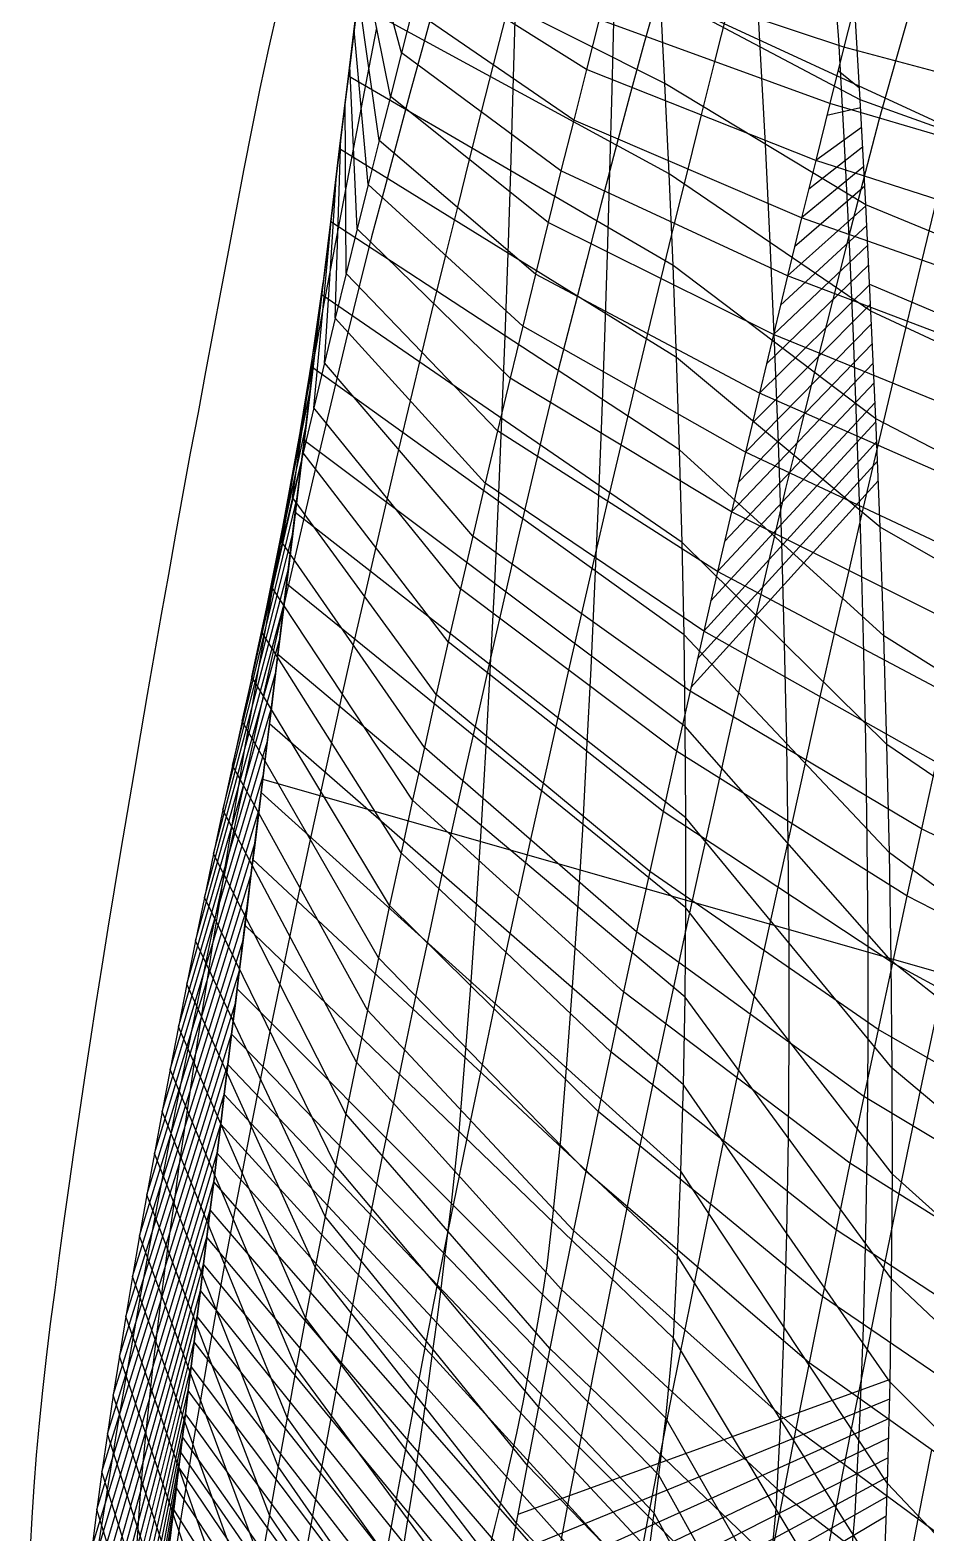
# Model space of a CAD drawing. Extents: x -530 to 530, y -2 to 255.
# Drawn here: x -529.74 to -506.01, y 173.79 to 213.55 of the extents above; entities that cross this region are included whole.
import ezdxf

# ---------------------------------------------------------------- set-up
doc = ezdxf.new("R2010")
doc.units = 0
doc.header["$MEASUREMENT"] = 0
doc.layers.add('default', color=7, linetype='Continuous')

msp = doc.modelspace()

# ---------------------------------------------------------------- linework, layer by layer
at = {"layer": 'default', "color": 8, "linetype": 'Continuous'}
for q in [(-520.613, 217.998, 317.927), (-507.502, 206.821, 289.104), (-523.575, 193.719, 319.002)]:
    msp.add_line((-378.597, 152.404, 428.049), q, dxfattribs=at)
at = {"layer": 'default', "color": 5, "linetype": 'Continuous'}
for p, q in [((-519.899, 212.95, 299.114), (-520.813, 216.358, 317.999)), ((-520.194, 211.796, 299.108), (-520.927, 215.427, 318.041)), ((-515.002, 212.51, 285.808), (-519.309, 215.231, 299.128)), ((-508.184, 213.098, 272.181), (-514.328, 215.142, 285.856)), ((-521.041, 214.491, 318.082), (-521.156, 213.549, 318.124)), ((-520.488, 210.634, 299.103), (-521.041, 214.491, 318.082)), ((-507.813, 214.569, 272.227), (-508.184, 213.098, 272.181)), ((-519.604, 214.095, 299.121), (-519.899, 212.95, 299.114)), ((-515.34, 211.173, 285.785), (-519.604, 214.095, 299.121)), ((-514.665, 213.834, 285.831), (-515.002, 212.51, 285.808)), ((-508.557, 211.61, 272.135), (-514.665, 213.834, 285.831)), ((-521.156, 213.549, 318.124), (-521.271, 212.603, 318.166)), ((-520.781, 209.466, 299.099), (-521.156, 213.549, 318.124)), ((-519.899, 212.95, 299.114), (-520.194, 211.796, 299.108)), ((-515.677, 209.825, 285.762), (-519.899, 212.95, 299.114)), ((-508.184, 213.098, 272.181), (-508.557, 211.61, 272.135)), ((-501.734, 211.376, 257.661), (-508.184, 213.098, 272.181)), ((-521.271, 212.603, 318.166), (-521.387, 211.653, 318.208)), ((-521.073, 208.292, 299.096), (-521.271, 212.603, 318.166)), ((-515.002, 212.51, 285.808), (-515.34, 211.173, 285.785)), ((-508.929, 210.104, 272.09), (-515.002, 212.51, 285.808)), ((-521.387, 211.653, 318.208), (-521.504, 210.701, 318.25)), ((-521.363, 207.113, 299.093), (-521.387, 211.653, 318.208)), ((-520.194, 211.796, 299.108), (-520.488, 210.634, 299.103)), ((-516.015, 208.466, 285.741), (-520.194, 211.796, 299.108)), ((-508.557, 211.61, 272.135), (-508.929, 210.104, 272.09)), ((-502.137, 209.72, 257.589), (-508.557, 211.61, 272.135)), ((-515.34, 211.173, 285.785), (-515.677, 209.825, 285.762)), ((-509.303, 208.582, 272.046), (-515.34, 211.173, 285.785)), ((-521.652, 205.93, 299.092), (-521.504, 210.701, 318.25)), ((-521.504, 210.701, 318.25), (-521.62, 209.747, 318.292)), ((-520.488, 210.634, 299.103), (-520.781, 209.466, 299.099)), ((-516.352, 207.098, 285.721), (-520.488, 210.634, 299.103)), ((-508.929, 210.104, 272.09), (-509.303, 208.582, 272.046)), ((-502.538, 208.044, 257.519), (-508.929, 210.104, 272.09)), ((-521.938, 204.746, 299.091), (-521.62, 209.747, 318.292)), ((-521.62, 209.747, 318.292), (-521.737, 208.791, 318.334)), ((-515.677, 209.825, 285.762), (-516.015, 208.466, 285.741)), ((-509.676, 207.048, 272.004), (-515.677, 209.825, 285.762)), ((-520.781, 209.466, 299.099), (-521.073, 208.292, 299.096)), ((-516.688, 205.722, 285.701), (-520.781, 209.466, 299.099)), ((-522.222, 203.559, 299.092), (-521.737, 208.791, 318.334)), ((-521.737, 208.791, 318.334), (-521.853, 207.834, 318.377)), ((-516.015, 208.466, 285.741), (-516.352, 207.098, 285.721)), ((-510.05, 205.502, 271.962), (-516.015, 208.466, 285.741)), ((-509.303, 208.582, 272.046), (-509.676, 207.048, 272.004)), ((-502.942, 206.351, 257.45), (-509.303, 208.582, 272.046)), ((-521.073, 208.292, 299.096), (-521.363, 207.113, 299.093)), ((-517.023, 204.34, 285.683), (-521.073, 208.292, 299.096)), ((-522.504, 202.37, 299.093), (-521.853, 207.834, 318.377)), ((-521.853, 207.834, 318.377), (-521.97, 206.877, 318.419)), ((-522.782, 201.182, 299.095), (-521.97, 206.877, 318.419)), ((-521.97, 206.877, 318.419), (-522.087, 205.921, 318.462)), ((-521.363, 207.113, 299.093), (-521.652, 205.93, 299.092)), ((-517.355, 202.952, 285.666), (-521.363, 207.113, 299.093)), ((-516.352, 207.098, 285.721), (-516.688, 205.722, 285.701)), ((-510.422, 203.946, 271.921), (-516.352, 207.098, 285.721)), ((-509.676, 207.048, 272.004), (-510.05, 205.502, 271.962)), ((-503.345, 204.644, 257.382), (-509.676, 207.048, 272.004)), ((-523.057, 199.994, 299.098), (-522.087, 205.921, 318.462)), ((-522.087, 205.921, 318.462), (-522.203, 204.967, 318.504)), ((-521.652, 205.93, 299.092), (-521.938, 204.746, 299.091)), ((-517.686, 201.56, 285.65), (-521.652, 205.93, 299.092)), ((-516.688, 205.722, 285.701), (-517.023, 204.34, 285.683)), ((-510.794, 202.381, 271.882), (-516.688, 205.722, 285.701)), ((-510.05, 205.502, 271.962), (-510.422, 203.946, 271.921)), ((-503.748, 202.924, 257.315), (-510.05, 205.502, 271.962)), ((-523.329, 198.808, 299.103), (-522.203, 204.967, 318.504)), ((-522.203, 204.967, 318.504), (-522.319, 204.014, 318.546)), ((-521.938, 204.746, 299.091), (-522.222, 203.559, 299.092)), ((-518.013, 200.165, 285.636), (-521.938, 204.746, 299.091)), ((-523.597, 197.624, 299.108), (-522.319, 204.014, 318.546)), ((-522.319, 204.014, 318.546), (-522.435, 203.063, 318.588)), ((-517.023, 204.34, 285.683), (-517.355, 202.952, 285.666)), ((-511.163, 200.808, 271.843), (-517.023, 204.34, 285.683)), ((-510.422, 203.946, 271.921), (-510.794, 202.381, 271.882)), ((-504.15, 201.192, 257.249), (-510.422, 203.946, 271.921)), ((-522.222, 203.559, 299.092), (-522.504, 202.37, 299.093)), ((-518.338, 198.767, 285.622), (-522.222, 203.559, 299.092)), ((-523.861, 196.442, 299.114), (-522.435, 203.063, 318.588)), ((-522.435, 203.063, 318.588), (-522.551, 202.117, 318.63)), ((-517.355, 202.952, 285.666), (-517.686, 201.56, 285.65)), ((-511.531, 199.23, 271.807), (-517.355, 202.952, 285.666)), ((-524.121, 195.265, 299.122), (-522.551, 202.117, 318.63)), ((-522.504, 202.37, 299.093), (-522.782, 201.182, 299.095)), ((-522.551, 202.117, 318.63), (-522.666, 201.173, 318.672)), ((-518.66, 197.369, 285.61), (-522.504, 202.37, 299.093)), ((-510.794, 202.381, 271.882), (-511.163, 200.808, 271.843)), ((-504.55, 199.451, 257.185), (-510.794, 202.381, 271.882)), ((-517.686, 201.56, 285.65), (-518.013, 200.165, 285.636)), ((-511.896, 197.646, 271.771), (-517.686, 201.56, 285.65)), ((-524.377, 194.091, 299.13), (-522.666, 201.173, 318.672)), ((-522.782, 201.182, 299.095), (-523.057, 199.994, 299.098)), ((-518.979, 195.969, 285.599), (-522.782, 201.182, 299.095)), ((-522.666, 201.173, 318.672), (-522.78, 200.233, 318.713)), ((-511.163, 200.808, 271.843), (-511.531, 199.23, 271.807)), ((-504.949, 197.701, 257.122), (-511.163, 200.808, 271.843)), ((-524.628, 192.922, 299.14), (-522.78, 200.233, 318.713)), ((-522.78, 200.233, 318.713), (-522.894, 199.299, 318.755)), ((-518.013, 200.165, 285.636), (-518.338, 198.767, 285.622)), ((-512.258, 196.059, 271.738), (-518.013, 200.165, 285.636)), ((-523.057, 199.994, 299.098), (-523.329, 198.808, 299.103)), ((-519.294, 194.571, 285.59), (-523.057, 199.994, 299.098)), ((-524.874, 191.759, 299.151), (-522.894, 199.299, 318.755)), ((-522.894, 199.299, 318.755), (-523.008, 198.37, 318.796)), ((-511.531, 199.23, 271.807), (-511.896, 197.646, 271.771)), ((-505.345, 195.944, 257.062), (-511.531, 199.23, 271.807)), ((-523.329, 198.808, 299.103), (-523.597, 197.624, 299.108)), ((-519.605, 193.175, 285.581), (-523.329, 198.808, 299.103)), ((-518.338, 198.767, 285.622), (-518.66, 197.369, 285.61)), ((-512.617, 194.469, 271.706), (-518.338, 198.767, 285.622)), ((-525.116, 190.603, 299.162), (-523.008, 198.37, 318.796)), ((-523.008, 198.37, 318.796), (-523.121, 197.446, 318.837)), ((-525.352, 189.453, 299.175), (-523.121, 197.446, 318.837)), ((-523.597, 197.624, 299.108), (-523.861, 196.442, 299.114)), ((-519.912, 191.781, 285.575), (-523.597, 197.624, 299.108)), ((-523.121, 197.446, 318.837), (-523.232, 196.528, 318.877)), ((-518.66, 197.369, 285.61), (-518.979, 195.969, 285.599)), ((-512.973, 192.878, 271.675), (-518.66, 197.369, 285.61)), ((-511.896, 197.646, 271.771), (-512.258, 196.059, 271.738)), ((-505.74, 194.182, 257.002), (-511.896, 197.646, 271.771)), ((-525.582, 188.311, 299.19), (-523.232, 196.528, 318.877)), ((-523.232, 196.528, 318.877), (-523.344, 195.618, 318.918)), ((-523.861, 196.442, 299.114), (-524.121, 195.265, 299.122)), ((-520.214, 190.389, 285.569), (-523.861, 196.442, 299.114)), ((-512.258, 196.059, 271.738), (-512.617, 194.469, 271.706)), ((-506.13, 192.416, 256.945), (-512.258, 196.059, 271.738)), ((-518.979, 195.969, 285.599), (-519.294, 194.571, 285.59)), ((-513.326, 191.286, 271.646), (-518.979, 195.969, 285.599)), ((-525.806, 187.176, 299.206), (-523.344, 195.618, 318.918)), ((-524.121, 195.265, 299.122), (-524.377, 194.091, 299.13)), ((-520.511, 189.003, 285.566), (-524.121, 195.265, 299.122)), ((-523.344, 195.618, 318.918), (-523.454, 194.715, 318.958)), ((-526.025, 186.051, 299.222), (-523.454, 194.715, 318.958)), ((-523.454, 194.715, 318.958), (-523.563, 193.819, 318.997)), ((-519.294, 194.571, 285.59), (-519.605, 193.175, 285.581)), ((-513.674, 189.695, 271.619), (-519.294, 194.571, 285.59)), ((-512.617, 194.469, 271.706), (-512.973, 192.878, 271.675)), ((-506.517, 190.647, 256.89), (-512.617, 194.469, 271.706)), ((-524.377, 194.091, 299.13), (-524.628, 192.922, 299.14)), ((-520.804, 187.622, 285.563), (-524.377, 194.091, 299.13)), ((-505.74, 194.182, 257.002), (-506.13, 192.416, 256.945)), ((-526.238, 184.935, 299.241), (-523.563, 193.819, 318.997)), ((-523.563, 193.819, 318.997), (-523.671, 192.931, 319.037)), ((-526.444, 183.828, 299.26), (-523.671, 192.931, 319.037)), ((-524.628, 192.922, 299.14), (-524.874, 191.759, 299.151)), ((-521.091, 186.246, 285.562), (-524.628, 192.922, 299.14)), ((-523.671, 192.931, 319.037), (-523.778, 192.053, 319.076)), ((-519.605, 193.175, 285.581), (-519.912, 191.781, 285.575)), ((-514.017, 188.107, 271.594), (-519.605, 193.175, 285.581)), ((-512.973, 192.878, 271.675), (-513.326, 191.286, 271.646)), ((-506.902, 188.876, 256.836), (-512.973, 192.878, 271.675)), ((-506.13, 192.416, 256.945), (-506.517, 190.647, 256.89)), ((-499.481, 189.156, 241.309), (-506.13, 192.416, 256.945)), ((-526.644, 182.733, 299.281), (-523.778, 192.053, 319.076)), ((-524.874, 191.759, 299.151), (-525.116, 190.603, 299.162)), ((-521.373, 184.877, 285.563), (-524.874, 191.759, 299.151)), ((-523.778, 192.053, 319.076), (-523.885, 191.183, 319.114)), ((-519.912, 191.781, 285.575), (-520.214, 190.389, 285.569)), ((-514.356, 186.521, 271.57), (-519.912, 191.781, 285.575)), ((-513.326, 191.286, 271.646), (-513.674, 189.695, 271.619)), ((-507.281, 187.106, 256.785), (-513.326, 191.286, 271.646)), ((-526.837, 181.648, 299.303), (-523.885, 191.183, 319.114)), ((-523.885, 191.183, 319.114), (-523.989, 190.323, 319.152)), ((-525.116, 190.603, 299.162), (-525.352, 189.453, 299.175)), ((-521.649, 183.516, 285.566), (-525.116, 190.603, 299.162)), ((-506.517, 190.647, 256.89), (-506.902, 188.876, 256.836)), ((-499.891, 187.218, 241.227), (-506.517, 190.647, 256.89)), ((-527.022, 180.575, 299.327), (-523.989, 190.323, 319.152)), ((-523.989, 190.323, 319.152), (-524.093, 189.473, 319.19)), ((-520.214, 190.389, 285.569), (-520.511, 189.003, 285.566)), ((-514.69, 184.938, 271.548), (-520.214, 190.389, 285.569)), ((-513.674, 189.695, 271.619), (-514.017, 188.107, 271.594)), ((-507.657, 185.336, 256.735), (-513.674, 189.695, 271.619)), ((-527.2, 179.514, 299.352), (-524.093, 189.473, 319.19)), ((-525.352, 189.453, 299.175), (-525.582, 188.311, 299.19)), ((-521.919, 182.162, 285.57), (-525.352, 189.453, 299.175)), ((-524.093, 189.473, 319.19), (-524.196, 188.633, 319.227)), ((-520.511, 189.003, 285.566), (-520.804, 187.622, 285.563)), ((-515.018, 183.362, 271.529), (-520.511, 189.003, 285.566)), ((-527.37, 178.465, 299.379), (-524.196, 188.633, 319.227)), ((-524.196, 188.633, 319.227), (-524.297, 187.805, 319.264)), ((-506.902, 188.876, 256.836), (-507.281, 187.106, 256.785)), ((-500.298, 185.279, 241.148), (-506.902, 188.876, 256.836)), ((-525.582, 188.311, 299.19), (-525.806, 187.176, 299.206)), ((-522.182, 180.818, 285.576), (-525.582, 188.311, 299.19)), ((-514.017, 188.107, 271.594), (-514.356, 186.521, 271.57)), ((-508.027, 183.569, 256.688), (-514.017, 188.107, 271.594)), ((-527.532, 177.429, 299.407), (-524.297, 187.805, 319.264)), ((-524.297, 187.805, 319.264), (-524.397, 186.986, 319.3)), ((-520.804, 187.622, 285.563), (-521.091, 186.246, 285.562)), ((-515.341, 181.79, 271.511), (-520.804, 187.622, 285.563)), ((-527.687, 176.407, 299.437), (-524.397, 186.986, 319.3)), ((-525.806, 187.176, 299.206), (-526.025, 186.051, 299.222)), ((-522.438, 179.482, 285.583), (-525.806, 187.176, 299.206)), ((-524.397, 186.986, 319.3), (-524.495, 186.181, 319.336)), ((-507.281, 187.106, 256.785), (-507.657, 185.336, 256.735)), ((-500.7, 183.339, 241.071), (-507.281, 187.106, 256.785)), ((-514.356, 186.521, 271.57), (-514.69, 184.938, 271.548)), ((-508.392, 181.805, 256.644), (-514.356, 186.521, 271.57)), ((-527.832, 175.399, 299.469), (-524.495, 186.181, 319.336)), ((-524.495, 186.181, 319.336), (-524.592, 185.387, 319.371)), ((-521.091, 186.246, 285.562), (-521.373, 184.877, 285.563)), ((-515.659, 180.225, 271.495), (-521.091, 186.246, 285.562)), ((-526.025, 186.051, 299.222), (-526.238, 184.935, 299.241)), ((-522.689, 178.158, 285.593), (-526.025, 186.051, 299.222)), ((-527.967, 174.406, 299.502), (-524.592, 185.387, 319.371)), ((-524.592, 185.387, 319.371), (-524.687, 184.605, 319.406)), ((-507.657, 185.336, 256.735), (-508.027, 183.569, 256.688)), ((-501.097, 181.4, 240.997), (-507.657, 185.336, 256.735)), ((-526.238, 184.935, 299.241), (-526.444, 183.828, 299.26)), ((-522.931, 176.844, 285.604), (-526.238, 184.935, 299.241)), ((-514.69, 184.938, 271.548), (-515.018, 183.362, 271.529)), ((-508.752, 180.044, 256.601), (-514.69, 184.938, 271.548)), ((-528.09, 173.427, 299.539), (-524.687, 184.605, 319.406)), ((-524.687, 184.605, 319.406), (-524.781, 183.836, 319.44)), ((-521.373, 184.877, 285.563), (-521.649, 183.516, 285.566)), ((-515.969, 178.669, 271.482), (-521.373, 184.877, 285.563)), ((-528.2, 172.463, 299.579), (-524.781, 183.836, 319.44)), ((-526.444, 183.828, 299.26), (-526.644, 182.733, 299.281)), ((-523.167, 175.542, 285.617), (-526.444, 183.828, 299.26)), ((-524.781, 183.836, 319.44), (-524.873, 183.081, 319.473)), ((-521.649, 183.516, 285.566), (-521.919, 182.162, 285.57)), ((-516.274, 177.12, 271.47), (-521.649, 183.516, 285.566)), ((-515.018, 183.362, 271.529), (-515.341, 181.79, 271.511)), ((-509.106, 178.29, 256.562), (-515.018, 183.362, 271.529)), ((-508.027, 183.569, 256.688), (-508.392, 181.805, 256.644)), ((-501.49, 179.465, 240.926), (-508.027, 183.569, 256.688)), ((-528.296, 171.516, 299.622), (-524.873, 183.081, 319.473)), ((-524.873, 183.081, 319.473), (-524.963, 182.339, 319.506)), ((-526.644, 182.733, 299.281), (-526.837, 181.648, 299.303)), ((-523.395, 174.252, 285.632), (-526.644, 182.733, 299.281)), ((-528.377, 170.584, 299.669), (-524.963, 182.339, 319.506)), ((-524.963, 182.339, 319.506), (-525.052, 181.61, 319.538)), ((-521.919, 182.162, 285.57), (-522.182, 180.818, 285.576)), ((-516.572, 175.58, 271.461), (-521.919, 182.162, 285.57)), ((-515.341, 181.79, 271.511), (-515.659, 180.225, 271.495)), ((-509.455, 176.541, 256.524), (-515.341, 181.79, 271.511)), ((-508.392, 181.805, 256.644), (-508.752, 180.044, 256.601)), ((-501.876, 177.533, 240.858), (-508.392, 181.805, 256.644)), ((-528.443, 169.668, 299.719), (-525.052, 181.61, 319.538)), ((-526.837, 181.648, 299.303), (-527.022, 180.575, 299.327)), ((-523.614, 172.976, 285.649), (-526.837, 181.648, 299.303)), ((-525.052, 181.61, 319.538), (-525.139, 180.896, 319.57)), ((-528.495, 168.77, 299.773), (-525.139, 180.896, 319.57)), ((-527.022, 180.575, 299.327), (-527.2, 179.514, 299.352)), ((-523.825, 171.713, 285.668), (-527.022, 180.575, 299.327)), ((-525.139, 180.896, 319.57), (-525.225, 180.197, 319.601)), ((-522.182, 180.818, 285.576), (-522.438, 179.482, 285.583)), ((-516.862, 174.051, 271.454), (-522.182, 180.818, 285.576)), ((-528.53, 167.889, 299.831), (-525.225, 180.197, 319.601)), ((-525.225, 180.197, 319.601), (-525.308, 179.513, 319.631)), ((-515.659, 180.225, 271.495), (-515.969, 178.669, 271.482)), ((-509.797, 174.8, 256.489), (-515.659, 180.225, 271.495)), ((-508.752, 180.044, 256.601), (-509.106, 178.29, 256.562)), ((-502.257, 175.604, 240.792), (-508.752, 180.044, 256.601)), ((-528.55, 167.025, 299.892), (-525.308, 179.513, 319.631)), ((-527.2, 179.514, 299.352), (-527.37, 178.465, 299.379)), ((-524.029, 170.464, 285.689), (-527.2, 179.514, 299.352)), ((-525.308, 179.513, 319.631), (-525.39, 178.844, 319.661)), ((-522.438, 179.482, 285.583), (-522.689, 178.158, 285.593)), ((-517.145, 172.533, 271.449), (-522.438, 179.482, 285.583)), ((-528.553, 166.181, 299.958), (-525.39, 178.844, 319.661)), ((-525.39, 178.844, 319.661), (-525.469, 178.192, 319.69)), ((-515.969, 178.669, 271.482), (-516.274, 177.12, 271.47)), ((-510.131, 173.068, 256.457), (-515.969, 178.669, 271.482)), ((-528.539, 165.354, 300.028), (-525.469, 178.192, 319.69)), ((-527.37, 178.465, 299.379), (-527.532, 177.429, 299.407)), ((-524.223, 169.23, 285.713), (-527.37, 178.465, 299.379)), ((-525.469, 178.192, 319.69), (-525.547, 177.554, 319.718)), ((-509.106, 178.29, 256.562), (-509.455, 176.541, 256.524)), ((-502.632, 173.683, 240.729), (-509.106, 178.29, 256.562)), ((-522.689, 178.158, 285.593), (-522.931, 176.844, 285.604)), ((-517.421, 171.027, 271.447), (-522.689, 178.158, 285.593)), ((-528.509, 164.547, 300.101), (-525.547, 177.554, 319.718)), ((-527.532, 177.429, 299.407), (-527.687, 176.407, 299.437)), ((-524.407, 168.012, 285.739), (-527.532, 177.429, 299.407)), ((-525.547, 177.554, 319.718), (-525.623, 176.934, 319.745)), ((-516.274, 177.12, 271.47), (-516.572, 175.58, 271.461)), ((-510.46, 171.346, 256.428), (-516.274, 177.12, 271.47)), ((-528.462, 163.759, 300.179), (-525.623, 176.934, 319.745)), ((-525.623, 176.934, 319.745), (-525.697, 176.33, 319.772)), ((-522.931, 176.844, 285.604), (-523.167, 175.542, 285.617)), ((-517.689, 169.533, 271.447), (-522.931, 176.844, 285.604)), ((-528.397, 162.991, 300.26), (-525.697, 176.33, 319.772)), ((-527.687, 176.407, 299.437), (-527.832, 175.399, 299.469)), ((-524.583, 166.808, 285.767), (-527.687, 176.407, 299.437)), ((-525.697, 176.33, 319.772), (-525.768, 175.743, 319.798)), ((-509.455, 176.541, 256.524), (-509.797, 174.8, 256.489)), ((-503.001, 171.769, 240.67), (-509.455, 176.541, 256.524)), ((-528.315, 162.243, 300.346), (-525.768, 175.743, 319.798)), ((-527.832, 175.399, 299.469), (-527.967, 174.406, 299.502)), ((-524.748, 165.623, 285.797), (-527.832, 175.399, 299.469)), ((-525.768, 175.743, 319.798), (-525.837, 175.174, 319.823)), ((-523.167, 175.542, 285.617), (-523.395, 174.252, 285.632)), ((-517.949, 168.051, 271.45), (-523.167, 175.542, 285.617)), ((-516.572, 175.58, 271.461), (-516.862, 174.051, 271.454)), ((-510.781, 169.633, 256.401), (-516.572, 175.58, 271.461)), ((-528.216, 161.517, 300.436), (-525.837, 175.174, 319.823)), ((-525.837, 175.174, 319.823), (-525.905, 174.623, 319.848)), ((-528.1, 160.811, 300.53), (-525.905, 174.623, 319.848)), ((-525.905, 174.623, 319.848), (-525.97, 174.089, 319.871)), ((-509.797, 174.8, 256.489), (-510.131, 173.068, 256.457)), ((-503.363, 169.862, 240.613), (-509.797, 174.8, 256.489)), ((-527.967, 174.406, 299.502), (-528.09, 173.427, 299.539)), ((-524.902, 164.454, 285.831), (-527.967, 174.406, 299.502)), ((-523.395, 174.252, 285.632), (-523.614, 172.976, 285.649)), ((-518.2, 166.585, 271.456), (-523.395, 174.252, 285.632)), ((-527.968, 160.127, 300.627), (-525.97, 174.089, 319.871)), ((-525.97, 174.089, 319.871), (-526.033, 173.574, 319.894)), ((-516.862, 174.051, 271.454), (-517.145, 172.533, 271.449)), ((-511.094, 167.932, 256.378), (-516.862, 174.051, 271.454))]:
    msp.add_line(p, q, dxfattribs=at)
at = {"layer": 'default', "color": 3, "linetype": 'Continuous'}
for p, q in [((-512.924, 212.143, 301.467), (-520.841, 216.131, 318.009)), ((-512.924, 212.143, 301.467), (-513.047, 214.505, 301.241)), ((-507.755, 211.704, 288.624), (-513.047, 214.505, 301.241)), ((-507.755, 211.704, 288.624), (-507.913, 214.427, 288.349)), ((-521.305, 212.332, 318.178), (-521.072, 214.241, 318.093)), ((-512.811, 209.747, 301.693), (-521.072, 214.241, 318.093)), ((-521.539, 210.409, 318.263), (-521.305, 212.332, 318.178)), ((-512.706, 207.326, 301.918), (-521.305, 212.332, 318.178)), ((-512.811, 209.747, 301.693), (-512.924, 212.143, 301.467)), ((-507.606, 208.928, 288.899), (-512.924, 212.143, 301.467)), ((-507.606, 208.928, 288.899), (-507.755, 211.704, 288.624)), ((-500.857, 209.235, 275.69), (-507.755, 211.704, 288.624)), ((-521.775, 208.478, 318.348), (-521.539, 210.409, 318.263)), ((-512.614, 204.888, 302.14), (-521.539, 210.409, 318.263)), ((-512.706, 207.326, 301.918), (-512.811, 209.747, 301.693)), ((-507.468, 206.112, 289.173), (-512.811, 209.747, 301.693)), ((-507.468, 206.112, 289.173), (-507.606, 208.928, 288.899)), ((-500.686, 206.082, 276.013), (-507.606, 208.928, 288.899)), ((-522.01, 206.546, 318.434), (-521.775, 208.478, 318.348)), ((-512.535, 202.442, 302.359), (-521.775, 208.478, 318.348)), ((-512.614, 204.888, 302.14), (-512.706, 207.326, 301.918)), ((-507.34, 203.266, 289.446), (-512.706, 207.326, 301.918)), ((-522.246, 204.617, 318.519), (-522.01, 206.546, 318.434)), ((-512.469, 199.995, 302.573), (-522.01, 206.546, 318.434)), ((-507.34, 203.266, 289.446), (-507.468, 206.112, 289.173)), ((-500.526, 202.884, 276.334), (-507.468, 206.112, 289.173)), ((-512.535, 202.442, 302.359), (-512.614, 204.888, 302.14)), ((-507.226, 200.401, 289.715), (-512.614, 204.888, 302.14)), ((-522.48, 202.696, 318.604), (-522.246, 204.617, 318.519)), ((-512.418, 197.553, 302.782), (-522.246, 204.617, 318.519)), ((-507.226, 200.401, 289.715), (-507.34, 203.266, 289.446)), ((-500.379, 199.652, 276.653), (-507.34, 203.266, 289.446)), ((-522.713, 200.789, 318.689), (-522.48, 202.696, 318.604)), ((-512.384, 195.122, 302.985), (-522.48, 202.696, 318.604)), ((-512.469, 199.995, 302.573), (-512.535, 202.442, 302.359)), ((-507.128, 197.526, 289.978), (-512.535, 202.442, 302.359)), ((-522.943, 198.9, 318.772), (-522.713, 200.789, 318.689)), ((-512.367, 192.711, 303.18), (-522.713, 200.789, 318.689)), ((-507.128, 197.526, 289.978), (-507.226, 200.401, 289.715)), ((-500.246, 196.398, 276.967), (-507.226, 200.401, 289.715)), ((-512.418, 197.553, 302.782), (-512.469, 199.995, 302.573)), ((-507.045, 194.65, 290.236), (-512.469, 199.995, 302.573)), ((-523.171, 197.033, 318.855), (-522.943, 198.9, 318.772)), ((-512.369, 190.323, 303.368), (-522.943, 198.9, 318.772)), ((-512.384, 195.122, 302.985), (-512.418, 197.553, 302.782)), ((-506.979, 191.779, 290.488), (-512.418, 197.553, 302.782)), ((-507.045, 194.65, 290.236), (-507.128, 197.526, 289.978)), ((-500.131, 193.133, 277.274), (-507.128, 197.526, 289.978)), ((-523.395, 195.193, 318.937), (-523.171, 197.033, 318.855)), ((-512.391, 187.965, 303.547), (-523.171, 197.033, 318.855)), ((-523.616, 193.383, 319.017), (-523.395, 195.193, 318.937)), ((-512.434, 185.643, 303.715), (-523.395, 195.193, 318.937)), ((-512.367, 192.711, 303.18), (-512.384, 195.122, 302.985)), ((-506.933, 188.923, 290.73), (-512.384, 195.122, 302.985)), ((-506.979, 191.779, 290.488), (-507.045, 194.65, 290.236)), ((-500.033, 189.865, 277.574), (-507.045, 194.65, 290.236)), ((-523.833, 191.608, 319.095), (-523.616, 193.383, 319.017)), ((-512.499, 183.361, 303.874), (-523.616, 193.383, 319.017)), ((-512.369, 190.323, 303.368), (-512.367, 192.711, 303.18)), ((-506.907, 186.088, 290.963), (-512.367, 192.711, 303.18)), ((-506.933, 188.923, 290.73), (-506.979, 191.779, 290.488)), ((-499.954, 186.605, 277.865), (-506.979, 191.779, 290.488)), ((-524.045, 189.871, 319.172), (-523.833, 191.608, 319.095)), ((-512.587, 181.123, 304.021), (-523.833, 191.608, 319.095)), ((-512.391, 187.965, 303.547), (-512.369, 190.323, 303.368)), ((-506.902, 183.281, 291.186), (-512.369, 190.323, 303.368)), ((-524.25, 188.184, 319.247), (-524.045, 189.871, 319.172)), ((-512.7, 178.936, 304.156), (-524.045, 189.871, 319.172)), ((-506.907, 186.088, 290.963), (-506.933, 188.923, 290.73)), ((-499.897, 183.36, 278.145), (-506.933, 188.923, 290.73)), ((-524.397, 186.986, 319.3), (-524.25, 188.184, 319.247)), ((-512.902, 176.819, 304.257), (-524.25, 188.184, 319.247)), ((-512.434, 185.643, 303.715), (-512.391, 187.965, 303.547)), ((-506.92, 180.509, 291.397), (-512.391, 187.965, 303.547)), ((-524.495, 186.18, 319.336), (-524.397, 186.986, 319.3)), ((-513.085, 175.318, 304.315), (-524.397, 186.986, 319.3)), ((-524.592, 185.386, 319.371), (-524.495, 186.18, 319.336)), ((-513.212, 174.309, 304.353), (-524.495, 186.18, 319.336)), ((-506.902, 183.281, 291.186), (-506.907, 186.088, 290.963)), ((-499.862, 180.139, 278.413), (-506.907, 186.088, 290.963)), ((-524.687, 184.604, 319.406), (-524.592, 185.386, 319.371)), ((-513.344, 173.315, 304.388), (-524.592, 185.386, 319.371)), ((-512.499, 183.361, 303.874), (-512.434, 185.643, 303.715)), ((-506.963, 177.779, 291.596), (-512.434, 185.643, 303.715)), ((-524.781, 183.835, 319.44), (-524.687, 184.604, 319.406)), ((-513.483, 172.337, 304.419), (-524.687, 184.604, 319.406)), ((-524.873, 183.079, 319.473), (-524.781, 183.835, 319.44)), ((-513.627, 171.377, 304.448), (-524.781, 183.835, 319.44)), ((-512.587, 181.123, 304.021), (-512.499, 183.361, 303.874)), ((-507.032, 175.095, 291.781), (-512.499, 183.361, 303.874)), ((-524.964, 182.337, 319.506), (-524.873, 183.079, 319.473)), ((-513.777, 170.432, 304.473), (-524.873, 183.079, 319.473)), ((-506.92, 180.509, 291.397), (-506.902, 183.281, 291.186)), ((-499.851, 176.951, 278.669), (-506.902, 183.281, 291.186)), ((-525.052, 181.61, 319.538), (-524.964, 182.337, 319.506)), ((-513.933, 169.506, 304.494), (-524.964, 182.337, 319.506)), ((-525.14, 180.896, 319.57), (-525.052, 181.61, 319.538)), ((-514.095, 168.598, 304.513), (-525.052, 181.61, 319.538)), ((-512.7, 178.936, 304.156), (-512.587, 181.123, 304.021)), ((-507.128, 172.464, 291.952), (-512.587, 181.123, 304.021)), ((-525.225, 180.197, 319.601), (-525.14, 180.896, 319.57)), ((-514.264, 167.709, 304.527), (-525.14, 180.896, 319.57)), ((-525.308, 179.512, 319.631), (-525.225, 180.197, 319.601)), ((-514.44, 166.838, 304.538), (-525.225, 180.197, 319.601)), ((-506.963, 177.779, 291.596), (-506.92, 180.509, 291.397)), ((-499.866, 173.801, 278.91), (-506.92, 180.509, 291.397)), ((-525.39, 178.844, 319.661), (-525.308, 179.512, 319.631)), ((-514.623, 165.987, 304.545), (-525.308, 179.512, 319.631)), ((-525.469, 178.191, 319.69), (-525.39, 178.844, 319.661)), ((-514.811, 165.156, 304.549), (-525.39, 178.844, 319.661)), ((-512.902, 176.819, 304.257), (-512.7, 178.936, 304.156)), ((-507.252, 169.892, 292.107), (-512.7, 178.936, 304.156)), ((-525.547, 177.554, 319.718), (-525.469, 178.191, 319.69)), ((-515.007, 164.345, 304.548), (-525.469, 178.191, 319.69)), ((-507.032, 175.095, 291.781), (-506.963, 177.779, 291.596)), ((-499.909, 170.699, 279.135), (-506.963, 177.779, 291.596)), ((-525.623, 176.934, 319.745), (-525.547, 177.554, 319.718)), ((-515.21, 163.555, 304.544), (-525.547, 177.554, 319.718)), ((-525.697, 176.329, 319.772), (-525.623, 176.934, 319.745)), ((-515.418, 162.787, 304.536), (-525.623, 176.934, 319.745)), ((-513.085, 175.318, 304.315), (-512.902, 176.819, 304.257)), ((-507.48, 167.401, 292.217), (-512.902, 176.819, 304.257)), ((-525.746, 175.922, 319.79), (-525.697, 176.329, 319.772)), ((-515.634, 162.039, 304.524), (-525.697, 176.329, 319.772)), ((-525.795, 175.525, 319.808), (-525.746, 175.922, 319.79)), ((-515.81, 161.538, 304.506), (-525.746, 175.922, 319.79)), ((-525.861, 174.982, 319.832), (-525.795, 175.525, 319.808)), ((-516.001, 161.05, 304.482), (-525.795, 175.525, 319.808)), ((-525.931, 174.404, 319.857), (-525.861, 174.982, 319.832)), ((-516.27, 160.384, 304.446), (-525.861, 174.982, 319.832)), ((-513.212, 174.309, 304.353), (-513.085, 175.318, 304.315)), ((-507.687, 165.636, 292.277), (-513.085, 175.318, 304.315)), ((-507.128, 172.464, 291.952), (-507.032, 175.095, 291.781)), ((-499.98, 167.65, 279.343), (-507.032, 175.095, 291.781)), ((-526.007, 173.782, 319.885), (-525.931, 174.404, 319.857)), ((-516.57, 159.675, 304.403), (-525.931, 174.404, 319.857)), ((-513.344, 173.315, 304.388), (-513.212, 174.309, 304.353)), ((-507.831, 164.449, 292.316), (-513.212, 174.309, 304.353))]:
    msp.add_line(p, q, dxfattribs=at)
at = {"layer": 'default', "color": 7, "linetype": 'Continuous'}
for p, q in [((-510.401, 213.104, 294.932), (-510.546, 215.625, 294.682)), ((-516.941, 211.994, 309.893), (-516.883, 214.137, 309.738)), ((-511.256, 214.12, 279.019), (-511.611, 212.722, 278.983)), ((-520.561, 213.611, 308.575), (-520.765, 212.562, 308.593)), ((-517.155, 213.87, 292.468), (-517.472, 212.634, 292.453)), ((-510.265, 210.535, 295.183), (-510.401, 213.104, 294.932)), ((-520.765, 212.562, 308.593), (-520.969, 211.507, 308.611)), ((-517.472, 212.634, 292.453), (-517.788, 211.387, 292.438)), ((-511.611, 212.722, 278.983), (-511.965, 211.307, 278.949)), ((-517.005, 209.829, 310.048), (-516.941, 211.994, 309.893)), ((-520.969, 211.507, 308.611), (-521.172, 210.447, 308.631)), ((-517.788, 211.387, 292.438), (-518.105, 210.131, 292.425)), ((-511.965, 211.307, 278.949), (-512.321, 209.877, 278.915)), ((-521.172, 210.447, 308.631), (-521.375, 209.383, 308.651)), ((-510.139, 207.929, 295.433), (-510.265, 210.535, 295.183)), ((-518.105, 210.131, 292.425), (-518.42, 208.866, 292.412)), ((-517.077, 207.648, 310.202), (-517.005, 209.829, 310.048)), ((-512.321, 209.877, 278.915), (-512.677, 208.436, 278.883)), ((-521.375, 209.383, 308.651), (-521.578, 208.316, 308.671)), ((-518.42, 208.866, 292.412), (-518.735, 207.594, 292.4)), ((-505.734, 209.074, 264.805), (-506.122, 207.466, 264.748)), ((-512.677, 208.436, 278.883), (-513.033, 206.984, 278.851)), ((-521.578, 208.316, 308.671), (-521.779, 207.246, 308.692)), ((-518.735, 207.594, 292.4), (-519.048, 206.316, 292.39)), ((-517.155, 205.46, 310.354), (-517.077, 207.648, 310.202)), ((-510.023, 205.296, 295.682), (-510.139, 207.929, 295.433)), ((-521.779, 207.246, 308.692), (-521.979, 206.175, 308.713)), ((-506.122, 207.466, 264.748), (-506.511, 205.846, 264.693)), ((-513.033, 206.984, 278.851), (-513.387, 205.522, 278.821)), ((-521.979, 206.175, 308.713), (-522.178, 205.102, 308.735)), ((-519.048, 206.316, 292.39), (-519.359, 205.033, 292.38)), ((-506.511, 205.846, 264.693), (-506.899, 204.213, 264.638)), ((-517.24, 203.27, 310.504), (-517.155, 205.46, 310.354)), ((-513.387, 205.522, 278.821), (-513.741, 204.052, 278.792)), ((-509.92, 202.644, 295.928), (-510.023, 205.296, 295.682)), ((-522.178, 205.102, 308.735), (-522.376, 204.029, 308.757)), ((-519.359, 205.033, 292.38), (-519.669, 203.745, 292.371)), ((-522.376, 204.029, 308.757), (-522.572, 202.958, 308.78)), ((-513.741, 204.052, 278.792), (-514.093, 202.574, 278.763)), ((-506.899, 204.213, 264.638), (-507.286, 202.569, 264.585)), ((-519.669, 203.745, 292.371), (-519.976, 202.456, 292.363)), ((-517.332, 201.085, 310.651), (-517.24, 203.27, 310.504)), ((-522.572, 202.958, 308.78), (-522.766, 201.888, 308.803)), ((-519.976, 202.456, 292.363), (-520.28, 201.163, 292.357)), ((-514.093, 202.574, 278.763), (-514.443, 201.091, 278.737)), ((-509.831, 199.984, 296.169), (-509.92, 202.644, 295.928)), ((-507.286, 202.569, 264.585), (-507.672, 200.916, 264.533)), ((-522.766, 201.888, 308.803), (-522.958, 200.819, 308.827)), ((-520.28, 201.163, 292.357), (-520.582, 199.869, 292.351)), ((-517.432, 198.909, 310.795), (-517.332, 201.085, 310.651)), ((-514.443, 201.091, 278.737), (-514.791, 199.603, 278.711)), ((-507.672, 200.916, 264.533), (-508.056, 199.255, 264.483)), ((-522.958, 200.819, 308.827), (-523.148, 199.753, 308.851)), ((-523.148, 199.753, 308.851), (-523.336, 198.691, 308.876)), ((-520.582, 199.869, 292.351), (-520.88, 198.576, 292.347)), ((-509.757, 197.322, 296.405), (-509.831, 199.984, 296.169)), ((-514.791, 199.603, 278.711), (-515.136, 198.112, 278.687)), ((-508.056, 199.255, 264.483), (-508.438, 197.587, 264.434)), ((-517.54, 196.75, 310.935), (-517.432, 198.909, 310.795)), ((-523.336, 198.691, 308.876), (-523.521, 197.632, 308.901)), ((-520.88, 198.576, 292.347), (-521.176, 197.282, 292.344)), ((-515.136, 198.112, 278.687), (-515.478, 196.618, 278.664)), ((-523.521, 197.632, 308.901), (-523.704, 196.578, 308.927)), ((-521.176, 197.282, 292.344), (-521.467, 195.992, 292.342)), ((-509.699, 194.666, 296.635), (-509.757, 197.322, 296.405)), ((-508.438, 197.587, 264.434), (-508.818, 195.914, 264.387)), ((-523.704, 196.578, 308.927), (-523.884, 195.529, 308.953)), ((-517.656, 194.612, 311.07), (-517.54, 196.75, 310.935)), ((-515.478, 196.618, 278.664), (-515.817, 195.123, 278.643)), ((-521.467, 195.992, 292.342), (-521.754, 194.702, 292.341)), ((-508.818, 195.914, 264.387), (-509.194, 194.238, 264.341)), ((-523.884, 195.529, 308.953), (-524.062, 194.486, 308.979)), ((-515.817, 195.123, 278.643), (-516.152, 193.628, 278.623)), ((-524.062, 194.486, 308.979), (-524.236, 193.449, 309.006)), ((-521.754, 194.702, 292.341), (-522.038, 193.416, 292.342)), ((-517.781, 192.499, 311.201), (-517.656, 194.612, 311.07)), ((-509.658, 192.023, 296.857), (-509.699, 194.666, 296.635)), ((-509.194, 194.238, 264.341), (-509.567, 192.558, 264.298)), ((-524.236, 193.449, 309.006), (-524.407, 192.42, 309.034)), ((-522.038, 193.416, 292.342), (-522.316, 192.134, 292.344)), ((-516.152, 193.628, 278.623), (-516.484, 192.133, 278.604)), ((-517.915, 190.418, 311.326), (-517.781, 192.499, 311.201)), ((-509.567, 192.558, 264.298), (-509.938, 190.877, 264.256)), ((-524.407, 192.42, 309.034), (-524.575, 191.397, 309.062)), ((-522.316, 192.134, 292.344), (-522.59, 190.856, 292.347)), ((-516.484, 192.133, 278.604), (-516.811, 190.641, 278.587)), ((-509.637, 189.399, 297.072), (-509.658, 192.023, 296.857)), ((-524.575, 191.397, 309.062), (-524.74, 190.383, 309.09)), ((-522.59, 190.856, 292.347), (-522.86, 189.584, 292.351)), ((-516.811, 190.641, 278.587), (-517.134, 189.151, 278.572)), ((-509.938, 190.877, 264.256), (-510.303, 189.196, 264.215)), ((-524.74, 190.383, 309.09), (-524.901, 189.377, 309.119)), ((-518.058, 188.372, 311.445), (-517.915, 190.418, 311.326)), ((-524.901, 189.377, 309.119), (-525.058, 188.38, 309.148)), ((-522.86, 189.584, 292.351), (-523.123, 188.318, 292.357)), ((-509.635, 186.802, 297.277), (-509.637, 189.399, 297.072)), ((-517.134, 189.151, 278.572), (-517.452, 187.664, 278.559)), ((-510.303, 189.196, 264.215), (-510.665, 187.515, 264.177)), ((-525.058, 188.38, 309.148), (-525.211, 187.393, 309.178)), ((-523.123, 188.318, 292.357), (-523.382, 187.059, 292.364)), ((-518.21, 186.365, 311.558), (-518.058, 188.372, 311.445)), ((-525.211, 187.393, 309.178), (-525.361, 186.416, 309.209)), ((-517.452, 187.664, 278.559), (-517.765, 186.183, 278.547)), ((-510.665, 187.515, 264.177), (-511.022, 185.838, 264.141)), ((-523.382, 187.059, 292.364), (-523.635, 185.808, 292.373)), ((-509.655, 184.237, 297.472), (-509.635, 186.802, 297.277)), ((-525.361, 186.416, 309.209), (-525.506, 185.449, 309.24)), ((-518.372, 184.403, 311.664), (-518.21, 186.365, 311.558)), ((-517.765, 186.183, 278.547), (-518.073, 184.706, 278.537)), ((-523.635, 185.808, 292.373), (-523.882, 184.564, 292.383)), ((-511.022, 185.838, 264.141), (-511.374, 184.163, 264.107)), ((-525.506, 185.449, 309.24), (-525.647, 184.494, 309.271)), ((-523.882, 184.564, 292.383), (-524.122, 183.329, 292.394)), ((-518.073, 184.706, 278.537), (-518.375, 183.236, 278.529)), ((-525.647, 184.494, 309.271), (-525.783, 183.549, 309.303)), ((-518.576, 182.501, 311.752), (-518.372, 184.403, 311.664)), ((-511.374, 184.163, 264.107), (-511.721, 182.491, 264.075)), ((-509.698, 181.711, 297.656), (-509.655, 184.237, 297.472)), ((-525.783, 183.549, 309.303), (-525.914, 182.617, 309.335)), ((-524.122, 183.329, 292.394), (-524.357, 182.105, 292.407)), ((-518.375, 183.236, 278.529), (-518.671, 181.773, 278.522)), ((-525.914, 182.617, 309.335), (-526.042, 181.697, 309.368)), ((-518.741, 181.152, 311.808), (-518.576, 182.501, 311.752)), ((-511.721, 182.491, 264.075), (-512.062, 180.826, 264.045)), ((-524.357, 182.105, 292.407), (-524.585, 180.89, 292.422)), ((-518.671, 181.773, 278.522), (-518.962, 180.318, 278.518)), ((-526.042, 181.697, 309.368), (-526.163, 180.79, 309.402)), ((-509.766, 179.228, 297.827), (-509.698, 181.711, 297.656)), ((-518.853, 180.244, 311.844), (-518.741, 181.152, 311.808)), ((-526.163, 180.79, 309.402), (-526.279, 179.896, 309.437)), ((-524.585, 180.89, 292.422), (-524.806, 179.685, 292.438)), ((-512.062, 180.826, 264.045), (-512.398, 179.166, 264.018)), ((-518.962, 180.318, 278.518), (-519.246, 178.871, 278.515)), ((-518.968, 179.351, 311.879), (-518.853, 180.244, 311.844)), ((-526.279, 179.896, 309.437), (-526.388, 179.016, 309.472)), ((-524.806, 179.685, 292.438), (-525.019, 178.493, 292.456)), ((-526.388, 179.016, 309.472), (-526.491, 178.15, 309.509)), ((-519.085, 178.47, 311.912), (-518.968, 179.351, 311.879)), ((-512.398, 179.166, 264.018), (-512.728, 177.513, 263.992)), ((-509.858, 176.793, 297.986), (-509.766, 179.228, 297.827)), ((-519.246, 178.871, 278.515), (-519.522, 177.434, 278.515)), ((-525.019, 178.493, 292.456), (-525.225, 177.312, 292.476)), ((-519.204, 177.606, 311.944), (-519.085, 178.47, 311.912)), ((-526.491, 178.15, 309.509), (-526.584, 177.298, 309.548)), ((-519.522, 177.434, 278.515), (-519.792, 176.007, 278.516)), ((-519.325, 176.756, 311.973), (-519.204, 177.606, 311.944)), ((-512.728, 177.513, 263.992), (-513.05, 175.868, 263.97)), ((-526.584, 177.298, 309.548), (-526.67, 176.461, 309.587)), ((-525.225, 177.312, 292.476), (-525.423, 176.144, 292.498)), ((-519.448, 175.922, 312), (-519.325, 176.756, 311.973)), ((-509.976, 174.414, 298.132), (-509.858, 176.793, 297.986)), ((-526.67, 176.461, 309.587), (-526.748, 175.639, 309.629)), ((-525.423, 176.144, 292.498), (-525.614, 174.989, 292.521)), ((-519.792, 176.007, 278.516), (-520.055, 174.593, 278.52)), ((-519.574, 175.104, 312.025), (-519.448, 175.922, 312)), ((-513.05, 175.868, 263.97), (-513.367, 174.233, 263.949)), ((-505.869, 175.986, 248.645), (-506.228, 174.155, 248.597)), ((-526.748, 175.639, 309.629), (-526.817, 174.833, 309.671)), ((-525.614, 174.989, 292.521), (-525.797, 173.847, 292.546)), ((-519.702, 174.302, 312.048), (-519.574, 175.104, 312.025)), ((-526.817, 174.833, 309.671), (-526.877, 174.043, 309.716)), ((-520.055, 174.593, 278.52), (-520.31, 173.189, 278.526)), ((-519.833, 173.518, 312.069), (-519.702, 174.302, 312.048)), ((-513.367, 174.233, 263.949), (-513.677, 172.607, 263.931)), ((-510.191, 172.11, 298.237), (-509.976, 174.414, 298.132)), ((-526.877, 174.043, 309.716), (-526.929, 173.269, 309.762)), ((-525.797, 173.847, 292.546), (-525.97, 172.721, 292.573)), ((-506.228, 174.155, 248.597), (-506.58, 172.331, 248.551))]:
    msp.add_line(p, q, dxfattribs=at)
at = {"layer": 'default', "color": 4, "linetype": 'Continuous'}
for p, q in [((-508.319, 213.291, 295.66), (-508.513, 215.817, 295.392)), ((-519.002, 214.353, 291.773), (-519.336, 213.117, 291.752)), ((-513.074, 214.603, 278.235), (-513.477, 213.213, 278.179)), ((-523.186, 214.109, 307.673), (-523.423, 213.062, 307.68)), ((-514.319, 211.981, 310.755), (-514.264, 214.131, 310.598)), ((-506.377, 214.274, 264.093), (-506.817, 212.731, 264.007)), ((-513.477, 213.213, 278.179), (-513.861, 211.8, 278.133)), ((-508.174, 210.712, 295.915), (-508.319, 213.291, 295.66)), ((-523.423, 213.062, 307.68), (-523.653, 212.008, 307.69)), ((-519.336, 213.117, 291.752), (-519.676, 211.872, 291.729)), ((-507.773, 212.019, 288.592), (-508.339, 212.479, 272.162)), ((-506.817, 212.731, 264.007), (-507.26, 211.168, 263.922)), ((-523.653, 212.008, 307.69), (-523.865, 210.946, 307.707)), ((-514.38, 209.808, 310.912), (-514.319, 211.981, 310.755)), ((-519.676, 211.872, 291.729), (-520.015, 210.617, 291.707)), ((-513.861, 211.8, 278.133), (-514.241, 210.372, 278.089)), ((-507.744, 211.499, 288.644), (-508.634, 211.291, 272.126)), ((-523.865, 210.946, 307.707), (-524.071, 209.879, 307.726)), ((-507.716, 210.979, 288.696), (-508.929, 210.104, 272.09)), ((-507.26, 211.168, 263.922), (-507.671, 209.577, 263.853)), ((-520.015, 210.617, 291.707), (-520.354, 209.353, 291.686)), ((-507.688, 210.459, 288.747), (-509.116, 209.343, 272.068)), ((-508.049, 208.095, 296.165), (-508.174, 210.712, 295.915)), ((-514.241, 210.372, 278.089), (-514.621, 208.933, 278.047)), ((-524.071, 209.879, 307.726), (-524.277, 208.808, 307.746)), ((-514.447, 207.619, 311.068), (-514.38, 209.808, 310.912)), ((-507.66, 209.94, 288.799), (-509.303, 208.582, 272.046)), ((-520.354, 209.353, 291.686), (-520.692, 208.082, 291.666)), ((-507.632, 209.42, 288.85), (-509.489, 207.815, 272.025)), ((-507.671, 209.577, 263.853), (-508.085, 207.972, 263.784)), ((-524.277, 208.808, 307.746), (-524.481, 207.734, 307.766)), ((-514.621, 208.933, 278.047), (-514.995, 207.481, 278.007)), ((-507.604, 208.9, 288.902), (-509.676, 207.048, 272.004)), ((-520.692, 208.082, 291.666), (-521.014, 206.801, 291.652)), ((-507.579, 208.38, 288.952), (-509.863, 206.275, 271.983)), ((-507.934, 205.451, 296.415), (-508.049, 208.095, 296.165)), ((-524.481, 207.734, 307.766), (-524.684, 206.66, 307.787)), ((-514.513, 205.422, 311.225), (-514.447, 207.619, 311.068)), ((-507.553, 207.86, 289.003), (-510.05, 205.502, 271.962)), ((-508.085, 207.972, 263.784), (-508.498, 206.354, 263.717)), ((-514.995, 207.481, 278.007), (-515.374, 206.019, 277.967)), ((-507.528, 207.341, 289.054), (-510.236, 204.724, 271.941)), ((-521.014, 206.801, 291.652), (-521.327, 205.513, 291.642)), ((-507.502, 206.821, 289.104), (-510.422, 203.946, 271.921)), ((-524.684, 206.66, 307.787), (-524.887, 205.584, 307.808)), ((-515.374, 206.019, 277.967), (-515.752, 204.55, 277.928)), ((-507.477, 206.301, 289.155), (-510.608, 203.164, 271.901)), ((-508.498, 206.354, 263.717), (-508.911, 204.722, 263.651)), ((-507.453, 205.781, 289.205), (-510.794, 202.381, 271.882)), ((-524.887, 205.584, 307.808), (-525.087, 204.507, 307.829)), ((-521.327, 205.513, 291.642), (-521.638, 204.221, 291.633)), ((-514.593, 203.222, 311.377), (-514.513, 205.422, 311.225)), ((-507.43, 205.262, 289.255), (-510.979, 201.595, 271.863)), ((-507.831, 202.787, 296.661), (-507.934, 205.451, 296.415)), ((-525.087, 204.507, 307.829), (-525.287, 203.432, 307.851)), ((-515.752, 204.55, 277.928), (-516.113, 203.069, 277.896)), ((-507.406, 204.742, 289.304), (-511.163, 200.808, 271.843)), ((-508.911, 204.722, 263.651), (-509.317, 203.077, 263.589)), ((-521.638, 204.221, 291.633), (-521.947, 202.926, 291.625)), ((-507.383, 204.223, 289.354), (-511.347, 200.019, 271.825)), ((-507.36, 203.703, 289.404), (-511.531, 199.23, 271.807)), ((-525.287, 203.432, 307.851), (-525.492, 202.359, 307.871)), ((-514.68, 201.026, 311.527), (-514.593, 203.222, 311.377)), ((-521.947, 202.926, 291.625), (-522.253, 201.629, 291.618)), ((-516.113, 203.069, 277.896), (-516.465, 201.582, 277.869)), ((-507.337, 203.184, 289.454), (-511.714, 198.438, 271.789)), ((-509.317, 203.077, 263.589), (-509.728, 201.425, 263.525)), ((-507.316, 202.664, 289.502), (-511.896, 197.646, 271.771)), ((-507.738, 200.114, 296.905), (-507.831, 202.787, 296.661)), ((-525.492, 202.359, 307.871), (-525.687, 201.287, 307.894)), ((-507.296, 202.145, 289.551), (-512.066, 196.903, 271.756)), ((-522.253, 201.629, 291.618), (-522.556, 200.33, 291.613)), ((-507.275, 201.625, 289.6), (-512.235, 196.16, 271.74)), ((-525.687, 201.287, 307.894), (-525.881, 200.216, 307.918)), ((-516.465, 201.582, 277.869), (-516.815, 200.088, 277.843)), ((-509.728, 201.425, 263.525), (-510.122, 199.76, 263.471)), ((-514.776, 198.839, 311.673), (-514.68, 201.026, 311.527)), ((-525.881, 200.216, 307.918), (-526.072, 199.15, 307.941)), ((-522.556, 200.33, 291.613), (-522.857, 199.031, 291.608)), ((-516.815, 200.088, 277.843), (-517.162, 198.592, 277.818)), ((-507.665, 197.439, 297.142), (-507.738, 200.114, 296.905)), ((-510.122, 199.76, 263.471), (-510.506, 198.088, 263.421)), ((-526.072, 199.15, 307.941), (-526.26, 198.087, 307.966)), ((-522.857, 199.031, 291.608), (-523.153, 197.733, 291.605)), ((-517.162, 198.592, 277.818), (-517.506, 197.093, 277.795)), ((-514.879, 196.668, 311.816), (-514.776, 198.839, 311.673)), ((-526.26, 198.087, 307.966), (-526.446, 197.028, 307.991)), ((-510.506, 198.088, 263.421), (-510.888, 196.409, 263.373)), ((-523.153, 197.733, 291.605), (-523.452, 196.438, 291.601)), ((-507.607, 194.768, 297.374), (-507.665, 197.439, 297.142)), ((-526.446, 197.028, 307.991), (-526.63, 195.975, 308.016)), ((-517.506, 197.093, 277.795), (-517.847, 195.593, 277.773)), ((-514.99, 194.516, 311.954), (-514.879, 196.668, 311.816)), ((-523.452, 196.438, 291.601), (-523.741, 195.143, 291.6)), ((-510.888, 196.409, 263.373), (-511.267, 194.727, 263.327)), ((-526.63, 195.975, 308.016), (-526.81, 194.927, 308.042)), ((-517.847, 195.593, 277.773), (-518.185, 194.092, 277.753)), ((-526.81, 194.927, 308.042), (-526.988, 193.885, 308.069)), ((-523.741, 195.143, 291.6), (-524.026, 193.85, 291.6)), ((-515.102, 192.388, 312.09), (-514.99, 194.516, 311.954)), ((-511.267, 194.727, 263.327), (-511.642, 193.043, 263.283)), ((-507.568, 192.108, 297.597), (-507.607, 194.768, 297.374)), ((-518.185, 194.092, 277.753), (-518.524, 192.593, 277.732)), ((-526.988, 193.885, 308.069), (-527.162, 192.849, 308.096)), ((-524.026, 193.85, 291.6), (-524.307, 192.562, 291.602)), ((-511.642, 193.043, 263.283), (-512.021, 191.358, 263.237)), ((-527.162, 192.849, 308.096), (-527.341, 191.822, 308.12)), ((-524.307, 192.562, 291.602), (-524.582, 191.279, 291.605)), ((-518.524, 192.593, 277.732), (-518.854, 191.096, 277.714)), ((-515.232, 190.291, 312.218), (-515.102, 192.388, 312.09)), ((-507.542, 189.468, 297.815), (-507.568, 192.108, 297.597)), ((-527.341, 191.822, 308.12), (-527.509, 190.803, 308.148)), ((-512.021, 191.358, 263.237), (-512.389, 189.671, 263.196)), ((-524.582, 191.279, 291.605), (-524.853, 190, 291.609)), ((-518.854, 191.096, 277.714), (-519.178, 189.599, 277.699)), ((-527.509, 190.803, 308.148), (-527.673, 189.79, 308.176)), ((-515.372, 188.227, 312.34), (-515.232, 190.291, 312.218)), ((-527.673, 189.79, 308.176), (-527.833, 188.786, 308.205)), ((-524.853, 190, 291.609), (-525.119, 188.728, 291.615)), ((-519.178, 189.599, 277.699), (-519.498, 188.107, 277.685)), ((-512.389, 189.671, 263.196), (-512.753, 187.985, 263.157)), ((-507.541, 186.852, 298.021), (-507.542, 189.468, 297.815)), ((-527.833, 188.786, 308.205), (-527.99, 187.792, 308.235)), ((-525.119, 188.728, 291.615), (-525.379, 187.462, 291.622)), ((-519.498, 188.107, 277.685), (-519.813, 186.619, 277.673)), ((-515.521, 186.202, 312.456), (-515.372, 188.227, 312.34)), ((-527.99, 187.792, 308.235), (-528.142, 186.807, 308.265)), ((-512.753, 187.985, 263.157), (-513.112, 186.301, 263.121)), ((-525.379, 187.462, 291.622), (-525.634, 186.202, 291.631)), ((-505.725, 187.569, 247.812), (-506.119, 185.708, 247.747)), ((-528.142, 186.807, 308.265), (-528.29, 185.833, 308.295)), ((-519.813, 186.619, 277.673), (-520.123, 185.136, 277.663)), ((-507.563, 184.267, 298.217), (-507.541, 186.852, 298.021)), ((-525.634, 186.202, 291.631), (-525.889, 184.952, 291.639)), ((-515.681, 184.194, 312.572), (-515.521, 186.202, 312.456)), ((-513.112, 186.301, 263.121), (-513.466, 184.62, 263.086)), ((-528.29, 185.833, 308.295), (-528.434, 184.869, 308.327)), ((-506.119, 185.708, 247.747), (-506.507, 183.848, 247.685)), ((-525.889, 184.952, 291.639), (-526.131, 183.71, 291.65)), ((-520.123, 185.136, 277.663), (-520.427, 183.659, 277.654)), ((-528.434, 184.869, 308.327), (-528.573, 183.915, 308.358)), ((-513.466, 184.62, 263.086), (-513.815, 182.942, 263.053)), ((-515.885, 182.236, 312.66), (-515.681, 184.194, 312.572)), ((-507.607, 181.718, 298.403), (-507.563, 184.267, 298.217)), ((-528.573, 183.915, 308.358), (-528.707, 182.974, 308.391)), ((-506.507, 183.848, 247.685), (-506.891, 181.991, 247.625)), ((-526.131, 183.71, 291.65), (-526.367, 182.477, 291.663)), ((-520.427, 183.659, 277.654), (-520.725, 182.189, 277.647)), ((-528.707, 182.974, 308.391), (-528.837, 182.043, 308.424)), ((-513.815, 182.942, 263.053), (-514.159, 181.27, 263.023)), ((-526.367, 182.477, 291.663), (-526.597, 181.253, 291.678)), ((-520.725, 182.189, 277.647), (-521.018, 180.727, 277.643)), ((-516.043, 180.858, 312.717), (-515.885, 182.236, 312.66)), ((-528.837, 182.043, 308.424), (-528.962, 181.124, 308.458)), ((-506.891, 181.991, 247.625), (-507.269, 180.136, 247.568)), ((-507.669, 179.21, 298.578), (-507.607, 181.718, 298.403)), ((-528.962, 181.124, 308.458), (-529.082, 180.214, 308.492)), ((-526.597, 181.253, 291.678), (-526.82, 180.04, 291.694)), ((-514.159, 181.27, 263.023), (-514.497, 179.604, 262.995)), ((-521.018, 180.727, 277.643), (-521.304, 179.272, 277.64)), ((-516.185, 179.944, 312.745), (-516.043, 180.858, 312.717)), ((-529.082, 180.214, 308.492), (-529.203, 179.317, 308.525)), ((-526.82, 180.04, 291.694), (-527.035, 178.837, 291.712)), ((-516.345, 179.042, 312.765), (-516.185, 179.944, 312.745)), ((-507.269, 180.136, 247.568), (-507.643, 178.285, 247.513)), ((-514.497, 179.604, 262.995), (-514.829, 177.943, 262.969)), ((-529.203, 179.317, 308.525), (-529.309, 178.43, 308.563)), ((-521.304, 179.272, 277.64), (-521.582, 177.827, 277.639)), ((-516.509, 178.154, 312.784), (-516.345, 179.042, 312.765)), ((-507.763, 176.749, 298.739), (-507.669, 179.21, 298.578)), ((-527.035, 178.837, 291.712), (-527.243, 177.646, 291.732)), ((-529.309, 178.43, 308.563), (-529.407, 177.555, 308.602)), ((-507.643, 178.285, 247.513), (-508.01, 176.44, 247.461)), ((-521.582, 177.827, 277.639), (-521.854, 176.393, 277.641)), ((-506.962, 177.844, 291.591), (-516.82, 174.272, 271.455)), ((-516.666, 177.281, 312.803), (-516.509, 178.154, 312.784)), ((-514.829, 177.943, 262.969), (-515.154, 176.292, 262.946)), ((-529.407, 177.555, 308.602), (-529.497, 176.693, 308.642)), ((-527.243, 177.646, 291.732), (-527.443, 176.468, 291.754)), ((-506.975, 177.327, 291.627), (-517.015, 173.228, 271.452)), ((-516.848, 176.424, 312.813), (-516.666, 177.281, 312.803)), ((-529.497, 176.693, 308.642), (-529.574, 175.845, 308.686)), ((-506.988, 176.81, 291.663), (-517.2, 172.231, 271.449)), ((-507.885, 174.306, 298.897), (-507.763, 176.749, 298.739)), ((-527.443, 176.468, 291.754), (-527.636, 175.302, 291.777)), ((-521.854, 176.393, 277.641), (-522.125, 174.97, 277.641)), ((-507.001, 176.293, 291.698), (-517.366, 171.328, 271.448)), ((-517.04, 175.585, 312.818), (-516.848, 176.424, 312.813)), ((-515.154, 176.292, 262.946), (-515.473, 174.65, 262.925)), ((-508.01, 176.44, 247.461), (-508.37, 174.602, 247.412)), ((-529.574, 175.845, 308.686), (-529.637, 175.011, 308.733)), ((-507.015, 175.776, 291.734), (-517.528, 170.429, 271.447)), ((-517.227, 174.76, 312.824), (-517.04, 175.585, 312.818)), ((-529.637, 175.011, 308.733), (-529.691, 174.191, 308.782)), ((-527.636, 175.302, 291.777), (-527.821, 174.147, 291.802)), ((-507.028, 175.259, 291.77), (-517.689, 169.533, 271.447)), ((-522.125, 174.97, 277.641), (-522.383, 173.557, 277.647)), ((-507.045, 174.742, 291.804), (-517.845, 168.644, 271.449)), ((-517.425, 173.952, 312.824), (-517.227, 174.76, 312.824)), ((-515.473, 174.65, 262.925), (-515.785, 173.014, 262.907)), ((-508.37, 174.602, 247.412), (-508.725, 172.77, 247.365)), ((-529.691, 174.191, 308.782), (-529.736, 173.385, 308.833)), ((-507.064, 174.226, 291.837), (-517.999, 167.758, 271.451)), ((-508.103, 171.925, 299.001), (-507.885, 174.306, 298.897)), ((-527.821, 174.147, 291.802), (-528.002, 173.009, 291.828)), ((-517.626, 173.162, 312.823), (-517.425, 173.952, 312.824))]:
    msp.add_line(p, q, dxfattribs=at)

doc.saveas('drawing.dxf')
